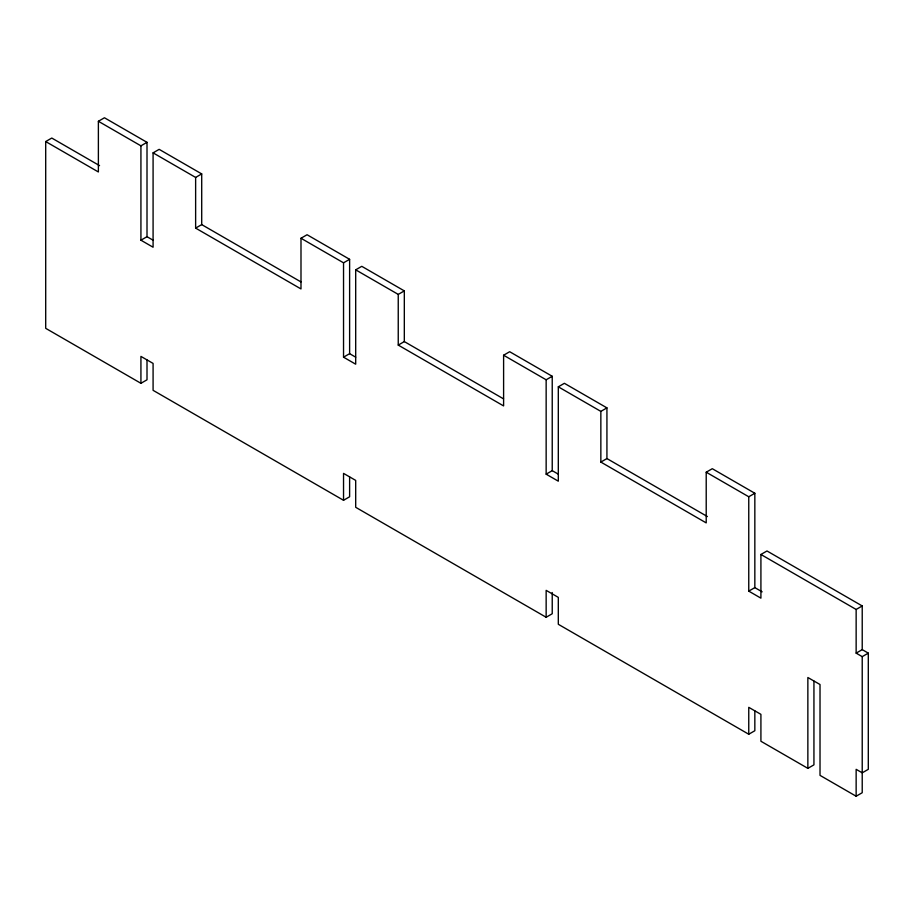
<?xml version="1.0" encoding="UTF-8"?>
<svg xmlns="http://www.w3.org/2000/svg" width="914" height="914" viewBox="0 0 914 914"><rect width="100%" height="100%" fill="white"/><g stroke="black" fill="none" stroke-linecap="round" stroke-linejoin="round"><path stroke-width="1.37" d="M99.557 165.628L51.778 138.048L45.7 141.556L45.7 328.332L140.927 383.309L147.005 379.801L147.005 359.979M98.381 121.276L104.459 117.769L147.005 142.333L147.005 236.692L140.927 240.199L140.927 145.84L98.381 121.276L98.381 171.969L45.7 141.556M140.927 145.84L147.005 142.333M140.927 240.199L153.084 247.226L153.084 152.855L159.162 149.348L201.708 173.911L201.708 224.604L300.946 281.9M153.084 152.855L195.63 177.43L201.708 173.911M195.63 177.43L195.63 228.112L201.708 224.604M300.992 238.257L307.07 234.738L349.616 259.313L349.616 353.672L343.538 357.18L343.538 262.821L300.992 238.257L300.992 288.938L195.63 228.112M343.538 262.821L349.616 259.313M343.538 357.18L355.695 364.195L355.695 269.836L361.773 266.328L404.319 290.892L404.319 341.585L503.557 398.87M355.695 269.836L398.241 294.399L404.319 290.892M398.241 294.399L398.241 345.092L404.319 341.585M503.603 355.226L509.681 351.719L552.227 376.282L552.227 470.653L546.149 474.16L546.149 379.79L503.603 355.226L503.603 405.919L398.241 345.092M546.149 379.79L552.227 376.282M140.927 383.309L140.927 356.403L153.084 363.418L153.084 390.324L343.538 500.289L349.616 496.77L349.616 476.948M546.149 474.16L558.305 481.175L558.305 386.816L564.384 383.309L606.93 407.873L606.93 458.565L707.39 516.559M558.305 386.816L600.852 411.38L606.93 407.873M600.852 411.38L600.852 462.073L606.93 458.565M600.852 462.073L706.214 522.899L706.214 472.207L712.292 468.699L754.838 493.263L754.838 587.622L762.139 591.838M706.214 472.207L748.76 496.77L754.838 493.263M343.538 500.289L343.538 473.383L355.695 480.398L355.695 507.304L546.149 617.258L552.227 613.751L552.227 592.512M748.76 496.77L748.76 591.13L760.916 598.156L760.916 554.478L766.995 550.971L862.222 605.948L862.222 649.626L868.3 653.133L868.3 769.325L862.222 772.833L856.144 769.325L856.144 796.231L820.018 775.369L820.018 684.517L807.862 677.503L807.862 768.354L813.94 764.847L813.94 681.09M748.76 591.13L754.838 587.622M760.916 554.478L856.144 609.455L862.222 605.948M856.144 609.455L856.144 653.133L862.222 649.626M856.144 653.133L862.222 656.64L868.3 653.133M546.149 617.258L546.149 590.353L558.305 597.379L558.305 624.285L748.76 734.239L754.838 730.732L754.838 710.898M856.144 796.231L862.222 792.724L862.222 656.64M147.005 236.692L153.084 240.199M349.616 353.672L355.695 357.18M552.227 470.653L558.305 474.16M807.862 768.354L760.916 741.254L760.916 714.348L748.76 707.333L748.76 734.239"/></g></svg>
